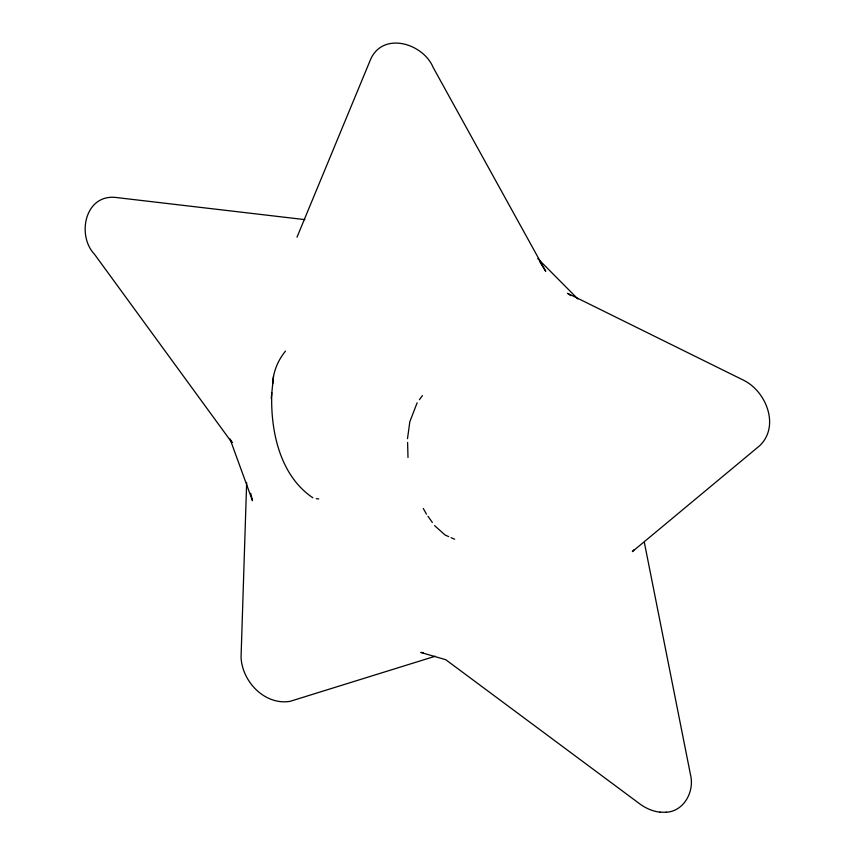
<?xml version="1.0" encoding="UTF-8"?>
<svg xmlns="http://www.w3.org/2000/svg" width="855" height="855" viewBox="0 0 855 855"><rect width="100%" height="100%" fill="white"/><g stroke="black" fill="none" stroke-linecap="round" stroke-linejoin="round"><path stroke-width="1.28" d="M246.657 482.53L241.057 657.174C242.04 681.52 264.729 705.493 290.059 701.346L435.206 656.245M312.845 497.749C279.703 475.519 270.308 430.332 271.815 392.766M272.734 383.895C273.119 371.786 277.907 360.404 285.506 351.084M271.238 398.644L273.482 376.328M407.504 438.668L409.823 421.761L417.144 402.78M296.984 237.209L370.878 58.728C383.82 31.272 423.225 43.669 433.068 67.267L545.757 271.345L539.762 261.748M419.399 399.702L422.413 395.587M634.015 549.754L632.369 551.614L759.785 445.626C779.899 426.164 766.422 391.761 743.925 380.4L567.528 293.276L570.68 295.606M666.237 812.25C683.979 811.267 694.399 791.698 690.648 775.474L644.36 542.465M423.396 652.611L420.81 652.451L445.776 659.718L641.004 804.79C646.808 808.691 653.402 811.545 660.413 812.207M659.921 812.207L666.579 812.25M316.307 498.679L318.755 498.946M304.829 219.617L114.901 197.366C84.752 194.887 76.704 235.67 94.542 254.32L231.865 442.527M448.683 536.609L445.102 535.027L434.575 525.59M451.077 537.656L454.668 539.238M537.763 258.552L577.895 298.983M426.485 514.165L423.3 508.522M427.949 516.238L432.363 522.469M232.218 442.356L230.048 439.043L252.482 500.731L250.697 493.303M407.6 442.43L407.995 457.457"/></g></svg>
